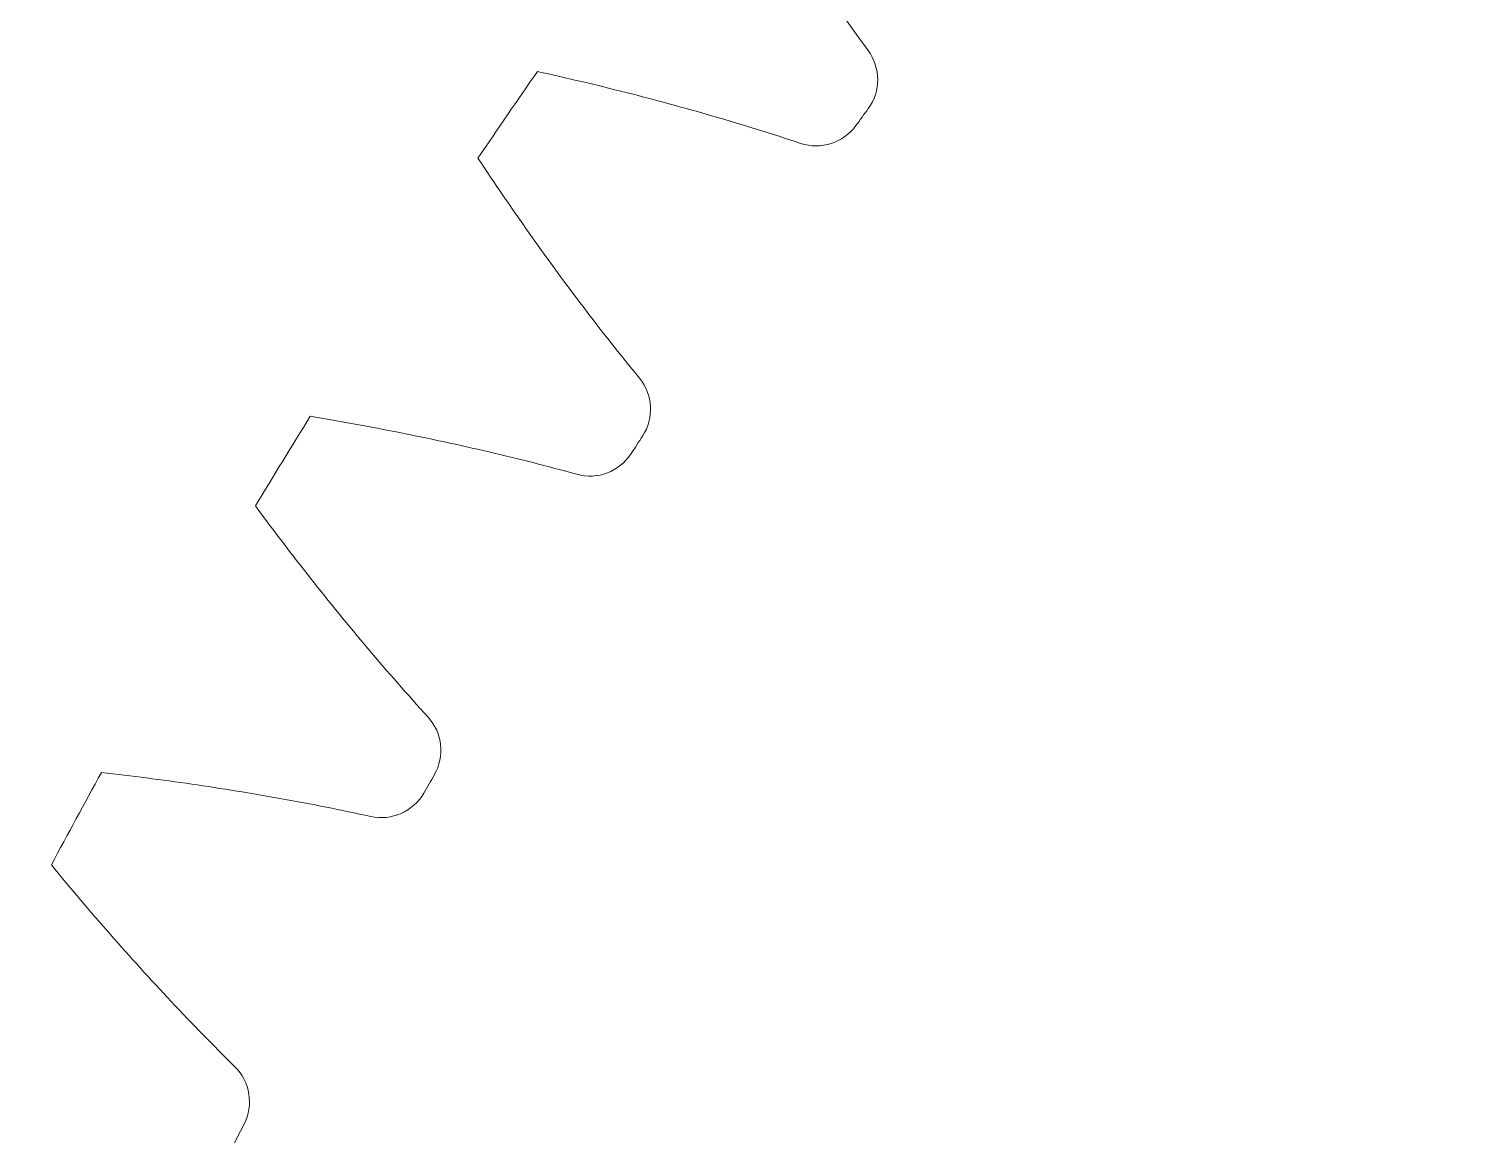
# Model space of a CAD drawing. Header units: millimetres. Extents: x -337 to 409, y -412 to 336.
# Drawn here: x -296.29 to -276.88, y 247.45 to 262.44 of the extents above; entities that cross this region are included whole.
import ezdxf

# ---------------------------------------------------------------- set-up
doc = ezdxf.new("R2010")
doc.units = ezdxf.units.MM
doc.header["$MEASUREMENT"] = 0
doc.layers.add('layer 1', color=7, linetype='Continuous')

msp = doc.modelspace()

# ---------------------------------------------------------------- linework, layer by layer
at = {"layer": 'layer 1', "color": 250, "lineweight": 20}
msp.add_ellipse((-201.8372, 200.81), major_axis=(0, 135.5), ratio=1, dxfattribs=at)
at = {"layer": 'layer 1', "lineweight": 9}
for points in [[(-284.9329, 262.1425), (-284.9329, 262.1425), (-284.9785, 262.2045), (-284.9785, 262.2045), (-284.9785, 262.2045), (-284.9785, 262.2045), (-285.024, 262.2666), (-285.024, 262.2666), (-285.024, 262.2666), (-285.024, 262.2666), (-285.0693, 262.3288), (-285.0693, 262.3288), (-285.0693, 262.3288), (-285.0693, 262.3288), (-285.1144, 262.3912), (-285.1144, 262.3912), (-285.1144, 262.3912), (-285.1144, 262.3912), (-285.1594, 262.4536), (-285.1594, 262.4536), (-285.1594, 262.4536), (-285.1594, 262.4536), (-285.2042, 262.5162), (-285.2042, 262.5162), (-285.2042, 262.5162), (-285.2042, 262.5162), (-285.2489, 262.5788), (-285.2489, 262.5788), (-285.2489, 262.5788), (-285.2489, 262.5788), (-285.2934, 262.6416), (-285.2934, 262.6416), (-285.2934, 262.6416), (-285.2934, 262.6416), (-285.3378, 262.7045), (-285.3378, 262.7045), (-285.3378, 262.7045), (-285.3378, 262.7045), (-285.382, 262.7675), (-285.382, 262.7675), (-285.382, 262.7675), (-285.382, 262.7675), (-285.4261, 262.8305), (-285.4261, 262.8305), (-285.4261, 262.8305), (-285.4261, 262.8305), (-285.47, 262.8937), (-285.47, 262.8937), (-285.47, 262.8937), (-285.47, 262.8937), (-285.5137, 262.957), (-285.5137, 262.957), (-285.5137, 262.957), (-285.5137, 262.957), (-285.5574, 263.0205), (-285.5574, 263.0205), (-285.5574, 263.0205), (-285.5574, 263.0205), (-285.6008, 263.084), (-285.6008, 263.084), (-285.6008, 263.084), (-285.6008, 263.084), (-285.6442, 263.1476), (-285.6442, 263.1476), (-285.6442, 263.1476), (-285.6442, 263.1476), (-285.6873, 263.2113), (-285.6873, 263.2113), (-285.6873, 263.2113), (-285.6873, 263.2113), (-285.7304, 263.2751), (-285.7304, 263.2751), (-285.7304, 263.2751), (-285.7304, 263.2751), (-285.7733, 263.339), (-285.7733, 263.339), (-285.7733, 263.339), (-285.7733, 263.339), (-285.816, 263.4029), (-285.816, 263.4029), (-285.816, 263.4029), (-285.816, 263.4029), (-285.8587, 263.467), (-285.8587, 263.467), (-285.8587, 263.467), (-285.8587, 263.467), (-285.9011, 263.5312), (-285.9011, 263.5312), (-285.9011, 263.5312), (-285.9011, 263.5312), (-285.9435, 263.5955), (-285.9435, 263.5955), (-285.9435, 263.5955), (-285.9435, 263.5955), (-285.9857, 263.6598), (-285.9857, 263.6598), (-285.9857, 263.6598), (-285.9857, 263.6598), (-286.0278, 263.7243), (-286.0278, 263.7243), (-286.0278, 263.7243), (-286.0278, 263.7243), (-286.0697, 263.7888), (-286.0697, 263.7888), (-286.0697, 263.7888), (-286.0697, 263.7888), (-286.1115, 263.8534), (-286.1115, 263.8534), (-286.1115, 263.8534), (-286.1115, 263.8534), (-286.1532, 263.9181), (-286.1532, 263.9181), (-286.1532, 263.9181), (-286.1532, 263.9181), (-286.1947, 263.9829), (-286.1947, 263.9829), (-286.1947, 263.9829), (-286.1947, 263.9829), (-286.2361, 264.0478), (-286.2361, 264.0478), (-286.2361, 264.0478), (-286.2361, 264.0478), (-286.2773, 264.1128), (-286.2773, 264.1128), (-286.2773, 264.1128), (-286.2773, 264.1128), (-286.3185, 264.1778), (-286.3185, 264.1778), (-286.3185, 264.1778), (-286.3185, 264.1778), (-286.3595, 264.2429), (-286.3595, 264.2429), (-286.3595, 264.2429), (-286.3595, 264.2429), (-286.4003, 264.3081), (-286.4003, 264.3081), (-286.4003, 264.3081), (-286.4003, 264.3081), (-286.4411, 264.3734), (-286.4411, 264.3734), (-286.4411, 264.3734), (-286.4411, 264.3734), (-286.4817, 264.4388), (-286.4817, 264.4388), (-286.4817, 264.4388), (-286.4817, 264.4388), (-286.5222, 264.5043), (-286.5222, 264.5043), (-286.5222, 264.5043), (-286.5222, 264.5043), (-286.5625, 264.5698), (-286.5625, 264.5698), (-286.5625, 264.5698), (-286.5625, 264.5698), (-286.6027, 264.6354), (-286.6027, 264.6354), (-286.6027, 264.6354), (-286.6027, 264.6354), (-286.6428, 264.7011), (-286.6428, 264.7011), (-286.6428, 264.7011), (-286.6428, 264.7011), (-286.6828, 264.7669), (-286.6828, 264.7669), (-286.6828, 264.7669), (-286.6828, 264.7669), (-286.7226, 264.8327), (-286.7226, 264.8327), (-286.7226, 264.8327), (-286.7226, 264.8327), (-286.7623, 264.8987), (-286.7623, 264.8987), (-286.7623, 264.8987), (-286.7623, 264.8987), (-286.8019, 264.9647), (-286.8019, 264.9647), (-286.8019, 264.9647), (-286.8019, 264.9647), (-286.8413, 265.0308), (-286.8413, 265.0308), (-286.8413, 265.0308), (-286.8413, 265.0308), (-286.8806, 265.097), (-286.8806, 265.097), (-286.8806, 265.097), (-286.8806, 265.097), (-286.9197, 265.1632), (-286.9197, 265.1632), (-286.9197, 265.1632), (-286.9197, 265.1632), (-286.9587, 265.2295), (-286.9587, 265.2295)], [(-285.8459, 260.8859), (-285.8459, 260.8859), (-285.9189, 260.9101), (-285.9189, 260.9101), (-285.9189, 260.9101), (-285.9189, 260.9101), (-285.9921, 260.9341), (-285.9921, 260.9341), (-285.9921, 260.9341), (-285.9921, 260.9341), (-286.0652, 260.958), (-286.0652, 260.958), (-286.0652, 260.958), (-286.0652, 260.958), (-286.1385, 260.9816), (-286.1385, 260.9816), (-286.1385, 260.9816), (-286.1385, 260.9816), (-286.2117, 261.0051), (-286.2117, 261.0051), (-286.2117, 261.0051), (-286.2117, 261.0051), (-286.2851, 261.0284), (-286.2851, 261.0284), (-286.2851, 261.0284), (-286.2851, 261.0284), (-286.3585, 261.0516), (-286.3585, 261.0516), (-286.3585, 261.0516), (-286.3585, 261.0516), (-286.432, 261.0745), (-286.432, 261.0745), (-286.432, 261.0745), (-286.432, 261.0745), (-286.5055, 261.0973), (-286.5055, 261.0973), (-286.5055, 261.0973), (-286.5055, 261.0973), (-286.579, 261.1199), (-286.579, 261.1199), (-286.579, 261.1199), (-286.579, 261.1199), (-286.6527, 261.1423), (-286.6527, 261.1423), (-286.6527, 261.1423), (-286.6527, 261.1423), (-286.7263, 261.1645), (-286.7263, 261.1645), (-286.7263, 261.1645), (-286.7263, 261.1645), (-286.8001, 261.1866), (-286.8001, 261.1866), (-286.8001, 261.1866), (-286.8001, 261.1866), (-286.8738, 261.2085), (-286.8738, 261.2085), (-286.8738, 261.2085), (-286.8738, 261.2085), (-286.9477, 261.2302), (-286.9477, 261.2302), (-286.9477, 261.2302), (-286.9477, 261.2302), (-287.0216, 261.2517), (-287.0216, 261.2517), (-287.0216, 261.2517), (-287.0216, 261.2517), (-287.0955, 261.2731), (-287.0955, 261.2731), (-287.0955, 261.2731), (-287.0955, 261.2731), (-287.1695, 261.2943), (-287.1695, 261.2943), (-287.1695, 261.2943), (-287.1695, 261.2943), (-287.2435, 261.3154), (-287.2435, 261.3154), (-287.2435, 261.3154), (-287.2435, 261.3154), (-287.3176, 261.3363), (-287.3176, 261.3363), (-287.3176, 261.3363), (-287.3176, 261.3363), (-287.3917, 261.357), (-287.3917, 261.357), (-287.3917, 261.357), (-287.3917, 261.357), (-287.4658, 261.3776), (-287.4658, 261.3776), (-287.4658, 261.3776), (-287.4658, 261.3776), (-287.54, 261.398), (-287.54, 261.398), (-287.54, 261.398), (-287.54, 261.398), (-287.6143, 261.4183), (-287.6143, 261.4183), (-287.6143, 261.4183), (-287.6143, 261.4183), (-287.6886, 261.4384), (-287.6886, 261.4384), (-287.6886, 261.4384), (-287.6886, 261.4384), (-287.7629, 261.4583), (-287.7629, 261.4583), (-287.7629, 261.4583), (-287.7629, 261.4583), (-287.8373, 261.4781), (-287.8373, 261.4781), (-287.8373, 261.4781), (-287.8373, 261.4781), (-287.9117, 261.4977), (-287.9117, 261.4977), (-287.9117, 261.4977), (-287.9117, 261.4977), (-287.9861, 261.5172), (-287.9861, 261.5172), (-287.9861, 261.5172), (-287.9861, 261.5172), (-288.0606, 261.5365), (-288.0606, 261.5365), (-288.0606, 261.5365), (-288.0606, 261.5365), (-288.1352, 261.5557), (-288.1352, 261.5557), (-288.1352, 261.5557), (-288.1352, 261.5557), (-288.2097, 261.5747), (-288.2097, 261.5747), (-288.2097, 261.5747), (-288.2097, 261.5747), (-288.2844, 261.5936), (-288.2844, 261.5936), (-288.2844, 261.5936), (-288.2844, 261.5936), (-288.359, 261.6123), (-288.359, 261.6123), (-288.359, 261.6123), (-288.359, 261.6123), (-288.4337, 261.6308), (-288.4337, 261.6308), (-288.4337, 261.6308), (-288.4337, 261.6308), (-288.5084, 261.6493), (-288.5084, 261.6493), (-288.5084, 261.6493), (-288.5084, 261.6493), (-288.5832, 261.6675), (-288.5832, 261.6675), (-288.5832, 261.6675), (-288.5832, 261.6675), (-288.658, 261.6857), (-288.658, 261.6857), (-288.658, 261.6857), (-288.658, 261.6857), (-288.7328, 261.7036), (-288.7328, 261.7036), (-288.7328, 261.7036), (-288.7328, 261.7036), (-288.8077, 261.7215), (-288.8077, 261.7215), (-288.8077, 261.7215), (-288.8077, 261.7215), (-288.8826, 261.7391), (-288.8826, 261.7391), (-288.8826, 261.7391), (-288.8826, 261.7391), (-288.9575, 261.7567), (-288.9575, 261.7567), (-288.9575, 261.7567), (-288.9575, 261.7567), (-289.0325, 261.774), (-289.0325, 261.774), (-289.0325, 261.774), (-289.0325, 261.774), (-289.1075, 261.7913), (-289.1075, 261.7913), (-289.1075, 261.7913), (-289.1075, 261.7913), (-289.1825, 261.8083), (-289.1825, 261.8083), (-289.1825, 261.8083), (-289.1825, 261.8083), (-289.2576, 261.8252), (-289.2576, 261.8252), (-289.2576, 261.8252), (-289.2576, 261.8252), (-289.3327, 261.842), (-289.3327, 261.842), (-289.3327, 261.842), (-289.3327, 261.842), (-289.4079, 261.8586), (-289.4079, 261.8586)], [(-288.029, 257.7095), (-288.029, 257.7095), (-288.0777, 257.7691), (-288.0777, 257.7691), (-288.0777, 257.7691), (-288.0777, 257.7691), (-288.1264, 257.8287), (-288.1264, 257.8287), (-288.1264, 257.8287), (-288.1264, 257.8287), (-288.1748, 257.8885), (-288.1748, 257.8885), (-288.1748, 257.8885), (-288.1748, 257.8885), (-288.2232, 257.9484), (-288.2232, 257.9484), (-288.2232, 257.9484), (-288.2232, 257.9484), (-288.2714, 258.0084), (-288.2714, 258.0084), (-288.2714, 258.0084), (-288.2714, 258.0084), (-288.3194, 258.0685), (-288.3194, 258.0685), (-288.3194, 258.0685), (-288.3194, 258.0685), (-288.3673, 258.1287), (-288.3673, 258.1287), (-288.3673, 258.1287), (-288.3673, 258.1287), (-288.415, 258.1891), (-288.415, 258.1891), (-288.415, 258.1891), (-288.415, 258.1891), (-288.4626, 258.2496), (-288.4626, 258.2496), (-288.4626, 258.2496), (-288.4626, 258.2496), (-288.5101, 258.3101), (-288.5101, 258.3101), (-288.5101, 258.3101), (-288.5101, 258.3101), (-288.5574, 258.3708), (-288.5574, 258.3708), (-288.5574, 258.3708), (-288.5574, 258.3708), (-288.6046, 258.4317), (-288.6046, 258.4317), (-288.6046, 258.4317), (-288.6046, 258.4317), (-288.6516, 258.4926), (-288.6516, 258.4926), (-288.6516, 258.4926), (-288.6516, 258.4926), (-288.6985, 258.5536), (-288.6985, 258.5536), (-288.6985, 258.5536), (-288.6985, 258.5536), (-288.7452, 258.6148), (-288.7452, 258.6148), (-288.7452, 258.6148), (-288.7452, 258.6148), (-288.7918, 258.676), (-288.7918, 258.676), (-288.7918, 258.676), (-288.7918, 258.676), (-288.8383, 258.7374), (-288.8383, 258.7374), (-288.8383, 258.7374), (-288.8383, 258.7374), (-288.8846, 258.7988), (-288.8846, 258.7988), (-288.8846, 258.7988), (-288.8846, 258.7988), (-288.9308, 258.8604), (-288.9308, 258.8604), (-288.9308, 258.8604), (-288.9308, 258.8604), (-288.9768, 258.9221), (-288.9768, 258.9221), (-288.9768, 258.9221), (-288.9768, 258.9221), (-289.0227, 258.9838), (-289.0227, 258.9838), (-289.0227, 258.9838), (-289.0227, 258.9838), (-289.0685, 259.0457), (-289.0685, 259.0457), (-289.0685, 259.0457), (-289.0685, 259.0457), (-289.1142, 259.1076), (-289.1142, 259.1076), (-289.1142, 259.1076), (-289.1142, 259.1076), (-289.1597, 259.1697), (-289.1597, 259.1697), (-289.1597, 259.1697), (-289.1597, 259.1697), (-289.2051, 259.2318), (-289.2051, 259.2318), (-289.2051, 259.2318), (-289.2051, 259.2318), (-289.2503, 259.2941), (-289.2503, 259.2941), (-289.2503, 259.2941), (-289.2503, 259.2941), (-289.2954, 259.3564), (-289.2954, 259.3564), (-289.2954, 259.3564), (-289.2954, 259.3564), (-289.3404, 259.4189), (-289.3404, 259.4189), (-289.3404, 259.4189), (-289.3404, 259.4189), (-289.3853, 259.4814), (-289.3853, 259.4814), (-289.3853, 259.4814), (-289.3853, 259.4814), (-289.43, 259.544), (-289.43, 259.544), (-289.43, 259.544), (-289.43, 259.544), (-289.4746, 259.6067), (-289.4746, 259.6067), (-289.4746, 259.6067), (-289.4746, 259.6067), (-289.5191, 259.6696), (-289.5191, 259.6696), (-289.5191, 259.6696), (-289.5191, 259.6696), (-289.5635, 259.7324), (-289.5635, 259.7324), (-289.5635, 259.7324), (-289.5635, 259.7324), (-289.6077, 259.7954), (-289.6077, 259.7954), (-289.6077, 259.7954), (-289.6077, 259.7954), (-289.6518, 259.8585), (-289.6518, 259.8585), (-289.6518, 259.8585), (-289.6518, 259.8585), (-289.6958, 259.9217), (-289.6958, 259.9217), (-289.6958, 259.9217), (-289.6958, 259.9217), (-289.7396, 259.9849), (-289.7396, 259.9849), (-289.7396, 259.9849), (-289.7396, 259.9849), (-289.7833, 260.0482), (-289.7833, 260.0482), (-289.7833, 260.0482), (-289.7833, 260.0482), (-289.8269, 260.1117), (-289.8269, 260.1117), (-289.8269, 260.1117), (-289.8269, 260.1117), (-289.8704, 260.1752), (-289.8704, 260.1752), (-289.8704, 260.1752), (-289.8704, 260.1752), (-289.9138, 260.2388), (-289.9138, 260.2388), (-289.9138, 260.2388), (-289.9138, 260.2388), (-289.957, 260.3024), (-289.957, 260.3024), (-289.957, 260.3024), (-289.957, 260.3024), (-290.0001, 260.3662), (-290.0001, 260.3662), (-290.0001, 260.3662), (-290.0001, 260.3662), (-290.043, 260.4301), (-290.043, 260.4301), (-290.043, 260.4301), (-290.043, 260.4301), (-290.0858, 260.494), (-290.0858, 260.494), (-290.0858, 260.494), (-290.0858, 260.494), (-290.1285, 260.558), (-290.1285, 260.558), (-290.1285, 260.558), (-290.1285, 260.558), (-290.1711, 260.6221), (-290.1711, 260.6221), (-290.1711, 260.6221), (-290.1711, 260.6221), (-290.2135, 260.6863), (-290.2135, 260.6863)], [(-288.8749, 256.4069), (-288.8749, 256.4069), (-288.9491, 256.4273), (-288.9491, 256.4273), (-288.9491, 256.4273), (-288.9491, 256.4273), (-289.0234, 256.4474), (-289.0234, 256.4474), (-289.0234, 256.4474), (-289.0234, 256.4474), (-289.0977, 256.4674), (-289.0977, 256.4674), (-289.0977, 256.4674), (-289.0977, 256.4674), (-289.1721, 256.4872), (-289.1721, 256.4872), (-289.1721, 256.4872), (-289.1721, 256.4872), (-289.2465, 256.5068), (-289.2465, 256.5068), (-289.2465, 256.5068), (-289.2465, 256.5068), (-289.321, 256.5262), (-289.321, 256.5262), (-289.321, 256.5262), (-289.321, 256.5262), (-289.3955, 256.5455), (-289.3955, 256.5455), (-289.3955, 256.5455), (-289.3955, 256.5455), (-289.47, 256.5646), (-289.47, 256.5646), (-289.47, 256.5646), (-289.47, 256.5646), (-289.5446, 256.5835), (-289.5446, 256.5835), (-289.5446, 256.5835), (-289.5446, 256.5835), (-289.6193, 256.6022), (-289.6193, 256.6022), (-289.6193, 256.6022), (-289.6193, 256.6022), (-289.694, 256.6207), (-289.694, 256.6207), (-289.694, 256.6207), (-289.694, 256.6207), (-289.7687, 256.639), (-289.7687, 256.639), (-289.7687, 256.639), (-289.7687, 256.639), (-289.8435, 256.6572), (-289.8435, 256.6572), (-289.8435, 256.6572), (-289.8435, 256.6572), (-289.9183, 256.6752), (-289.9183, 256.6752), (-289.9183, 256.6752), (-289.9183, 256.6752), (-289.9932, 256.693), (-289.9932, 256.693), (-289.9932, 256.693), (-289.9932, 256.693), (-290.0681, 256.7107), (-290.0681, 256.7107), (-290.0681, 256.7107), (-290.0681, 256.7107), (-290.143, 256.7282), (-290.143, 256.7282), (-290.143, 256.7282), (-290.143, 256.7282), (-290.218, 256.7455), (-290.218, 256.7455), (-290.218, 256.7455), (-290.218, 256.7455), (-290.2931, 256.7627), (-290.2931, 256.7627), (-290.2931, 256.7627), (-290.2931, 256.7627), (-290.3681, 256.7796), (-290.3681, 256.7796), (-290.3681, 256.7796), (-290.3681, 256.7796), (-290.4432, 256.7965), (-290.4432, 256.7965), (-290.4432, 256.7965), (-290.4432, 256.7965), (-290.5183, 256.8131), (-290.5183, 256.8131), (-290.5183, 256.8131), (-290.5183, 256.8131), (-290.5935, 256.8296), (-290.5935, 256.8296), (-290.5935, 256.8296), (-290.5935, 256.8296), (-290.6687, 256.846), (-290.6687, 256.846), (-290.6687, 256.846), (-290.6687, 256.846), (-290.744, 256.8622), (-290.744, 256.8622), (-290.744, 256.8622), (-290.744, 256.8622), (-290.8192, 256.8782), (-290.8192, 256.8782), (-290.8192, 256.8782), (-290.8192, 256.8782), (-290.8945, 256.894), (-290.8945, 256.894), (-290.8945, 256.894), (-290.8945, 256.894), (-290.9699, 256.9097), (-290.9699, 256.9097), (-290.9699, 256.9097), (-290.9699, 256.9097), (-291.0453, 256.9253), (-291.0453, 256.9253), (-291.0453, 256.9253), (-291.0453, 256.9253), (-291.1207, 256.9407), (-291.1207, 256.9407), (-291.1207, 256.9407), (-291.1207, 256.9407), (-291.1961, 256.9559), (-291.1961, 256.9559), (-291.1961, 256.9559), (-291.1961, 256.9559), (-291.2716, 256.971), (-291.2716, 256.971), (-291.2716, 256.971), (-291.2716, 256.971), (-291.3471, 256.986), (-291.3471, 256.986), (-291.3471, 256.986), (-291.3471, 256.986), (-291.4226, 257.0007), (-291.4226, 257.0007), (-291.4226, 257.0007), (-291.4226, 257.0007), (-291.4981, 257.0154), (-291.4981, 257.0154), (-291.4981, 257.0154), (-291.4981, 257.0154), (-291.5737, 257.0299), (-291.5737, 257.0299), (-291.5737, 257.0299), (-291.5737, 257.0299), (-291.6493, 257.0442), (-291.6493, 257.0442), (-291.6493, 257.0442), (-291.6493, 257.0442), (-291.725, 257.0584), (-291.725, 257.0584), (-291.725, 257.0584), (-291.725, 257.0584), (-291.8006, 257.0724), (-291.8006, 257.0724), (-291.8006, 257.0724), (-291.8006, 257.0724), (-291.8763, 257.0863), (-291.8763, 257.0863), (-291.8763, 257.0863), (-291.8763, 257.0863), (-291.9521, 257.1), (-291.9521, 257.1), (-291.9521, 257.1), (-291.9521, 257.1), (-292.0278, 257.1136), (-292.0278, 257.1136), (-292.0278, 257.1136), (-292.0278, 257.1136), (-292.1036, 257.127), (-292.1036, 257.127), (-292.1036, 257.127), (-292.1036, 257.127), (-292.1794, 257.1403), (-292.1794, 257.1403), (-292.1794, 257.1403), (-292.1794, 257.1403), (-292.2552, 257.1534), (-292.2552, 257.1534), (-292.2552, 257.1534), (-292.2552, 257.1534), (-292.3311, 257.1664), (-292.3311, 257.1664), (-292.3311, 257.1664), (-292.3311, 257.1664), (-292.407, 257.1792), (-292.407, 257.1792), (-292.407, 257.1792), (-292.407, 257.1792), (-292.4829, 257.1919), (-292.4829, 257.1919)], [(-290.8887, 253.1206), (-290.8887, 253.1206), (-290.9406, 253.1775), (-290.9406, 253.1775), (-290.9406, 253.1775), (-290.9406, 253.1775), (-290.9922, 253.2345), (-290.9922, 253.2345), (-290.9922, 253.2345), (-290.9922, 253.2345), (-291.0438, 253.2917), (-291.0438, 253.2917), (-291.0438, 253.2917), (-291.0438, 253.2917), (-291.0952, 253.349), (-291.0952, 253.349), (-291.0952, 253.349), (-291.0952, 253.349), (-291.1464, 253.4064), (-291.1464, 253.4064), (-291.1464, 253.4064), (-291.1464, 253.4064), (-291.1976, 253.4639), (-291.1976, 253.4639), (-291.1976, 253.4639), (-291.1976, 253.4639), (-291.2485, 253.5215), (-291.2485, 253.5215), (-291.2485, 253.5215), (-291.2485, 253.5215), (-291.2994, 253.5793), (-291.2994, 253.5793), (-291.2994, 253.5793), (-291.2994, 253.5793), (-291.3501, 253.6372), (-291.3501, 253.6372), (-291.3501, 253.6372), (-291.3501, 253.6372), (-291.4006, 253.6952), (-291.4006, 253.6952), (-291.4006, 253.6952), (-291.4006, 253.6952), (-291.4511, 253.7534), (-291.4511, 253.7534), (-291.4511, 253.7534), (-291.4511, 253.7534), (-291.5013, 253.8116), (-291.5013, 253.8116), (-291.5013, 253.8116), (-291.5013, 253.8116), (-291.5515, 253.87), (-291.5515, 253.87), (-291.5515, 253.87), (-291.5515, 253.87), (-291.6015, 253.9285), (-291.6015, 253.9285), (-291.6015, 253.9285), (-291.6015, 253.9285), (-291.6514, 253.9871), (-291.6514, 253.9871), (-291.6514, 253.9871), (-291.6514, 253.9871), (-291.7011, 254.0459), (-291.7011, 254.0459), (-291.7011, 254.0459), (-291.7011, 254.0459), (-291.7507, 254.1047), (-291.7507, 254.1047), (-291.7507, 254.1047), (-291.7507, 254.1047), (-291.8002, 254.1636), (-291.8002, 254.1636), (-291.8002, 254.1636), (-291.8002, 254.1636), (-291.8495, 254.2227), (-291.8495, 254.2227), (-291.8495, 254.2227), (-291.8495, 254.2227), (-291.8988, 254.2819), (-291.8988, 254.2819), (-291.8988, 254.2819), (-291.8988, 254.2819), (-291.9478, 254.3412), (-291.9478, 254.3412), (-291.9478, 254.3412), (-291.9478, 254.3412), (-291.9968, 254.4005), (-291.9968, 254.4005), (-291.9968, 254.4005), (-291.9968, 254.4005), (-292.0456, 254.46), (-292.0456, 254.46), (-292.0456, 254.46), (-292.0456, 254.46), (-292.0943, 254.5196), (-292.0943, 254.5196), (-292.0943, 254.5196), (-292.0943, 254.5196), (-292.1429, 254.5793), (-292.1429, 254.5793), (-292.1429, 254.5793), (-292.1429, 254.5793), (-292.1913, 254.6391), (-292.1913, 254.6391), (-292.1913, 254.6391), (-292.1913, 254.6391), (-292.2397, 254.699), (-292.2397, 254.699), (-292.2397, 254.699), (-292.2397, 254.699), (-292.2879, 254.759), (-292.2879, 254.759), (-292.2879, 254.759), (-292.2879, 254.759), (-292.3359, 254.8191), (-292.3359, 254.8191), (-292.3359, 254.8191), (-292.3359, 254.8191), (-292.3839, 254.8793), (-292.3839, 254.8793), (-292.3839, 254.8793), (-292.3839, 254.8793), (-292.4317, 254.9396), (-292.4317, 254.9396), (-292.4317, 254.9396), (-292.4317, 254.9396), (-292.4794, 255), (-292.4794, 255), (-292.4794, 255), (-292.4794, 255), (-292.527, 255.0605), (-292.527, 255.0605), (-292.527, 255.0605), (-292.527, 255.0605), (-292.5745, 255.121), (-292.5745, 255.121), (-292.5745, 255.121), (-292.5745, 255.121), (-292.6218, 255.1817), (-292.6218, 255.1817), (-292.6218, 255.1817), (-292.6218, 255.1817), (-292.669, 255.2425), (-292.669, 255.2425), (-292.669, 255.2425), (-292.669, 255.2425), (-292.7161, 255.3033), (-292.7161, 255.3033), (-292.7161, 255.3033), (-292.7161, 255.3033), (-292.7631, 255.3643), (-292.7631, 255.3643), (-292.7631, 255.3643), (-292.7631, 255.3643), (-292.81, 255.4254), (-292.81, 255.4254), (-292.81, 255.4254), (-292.81, 255.4254), (-292.8567, 255.4865), (-292.8567, 255.4865), (-292.8567, 255.4865), (-292.8567, 255.4865), (-292.9033, 255.5477), (-292.9033, 255.5477), (-292.9033, 255.5477), (-292.9033, 255.5477), (-292.9498, 255.6091), (-292.9498, 255.6091), (-292.9498, 255.6091), (-292.9498, 255.6091), (-292.9962, 255.6705), (-292.9962, 255.6705), (-292.9962, 255.6705), (-292.9962, 255.6705), (-293.0424, 255.732), (-293.0424, 255.732), (-293.0424, 255.732), (-293.0424, 255.732), (-293.0885, 255.7936), (-293.0885, 255.7936), (-293.0885, 255.7936), (-293.0885, 255.7936), (-293.1345, 255.8553), (-293.1345, 255.8553), (-293.1345, 255.8553), (-293.1345, 255.8553), (-293.1804, 255.9171), (-293.1804, 255.9171), (-293.1804, 255.9171), (-293.1804, 255.9171), (-293.2261, 255.979), (-293.2261, 255.979)], [(-291.6653, 251.7755), (-291.6653, 251.7755), (-291.7405, 251.7919), (-291.7405, 251.7919), (-291.7405, 251.7919), (-291.7405, 251.7919), (-291.8157, 251.8082), (-291.8157, 251.8082), (-291.8157, 251.8082), (-291.8157, 251.8082), (-291.891, 251.8242), (-291.891, 251.8242), (-291.891, 251.8242), (-291.891, 251.8242), (-291.9663, 251.8401), (-291.9663, 251.8401), (-291.9663, 251.8401), (-291.9663, 251.8401), (-292.0416, 251.8558), (-292.0416, 251.8558), (-292.0416, 251.8558), (-292.0416, 251.8558), (-292.117, 251.8713), (-292.117, 251.8713), (-292.117, 251.8713), (-292.117, 251.8713), (-292.1924, 251.8867), (-292.1924, 251.8867), (-292.1924, 251.8867), (-292.1924, 251.8867), (-292.2679, 251.9018), (-292.2679, 251.9018), (-292.2679, 251.9018), (-292.2679, 251.9018), (-292.3434, 251.9168), (-292.3434, 251.9168), (-292.3434, 251.9168), (-292.3434, 251.9168), (-292.4189, 251.9315), (-292.4189, 251.9315), (-292.4189, 251.9315), (-292.4189, 251.9315), (-292.4945, 251.9461), (-292.4945, 251.9461), (-292.4945, 251.9461), (-292.4945, 251.9461), (-292.5701, 251.9605), (-292.5701, 251.9605), (-292.5701, 251.9605), (-292.5701, 251.9605), (-292.6457, 251.9748), (-292.6457, 251.9748), (-292.6457, 251.9748), (-292.6457, 251.9748), (-292.7214, 251.9888), (-292.7214, 251.9888), (-292.7214, 251.9888), (-292.7214, 251.9888), (-292.7971, 252.0027), (-292.7971, 252.0027), (-292.7971, 252.0027), (-292.7971, 252.0027), (-292.8728, 252.0164), (-292.8728, 252.0164), (-292.8728, 252.0164), (-292.8728, 252.0164), (-292.9486, 252.03), (-292.9486, 252.03), (-292.9486, 252.03), (-292.9486, 252.03), (-293.0243, 252.0434), (-293.0243, 252.0434), (-293.0243, 252.0434), (-293.0243, 252.0434), (-293.1002, 252.0566), (-293.1002, 252.0566), (-293.1002, 252.0566), (-293.1002, 252.0566), (-293.176, 252.0696), (-293.176, 252.0696), (-293.176, 252.0696), (-293.176, 252.0696), (-293.2519, 252.0825), (-293.2519, 252.0825), (-293.2519, 252.0825), (-293.2519, 252.0825), (-293.3278, 252.0952), (-293.3278, 252.0952), (-293.3278, 252.0952), (-293.3278, 252.0952), (-293.4037, 252.1077), (-293.4037, 252.1077), (-293.4037, 252.1077), (-293.4037, 252.1077), (-293.4797, 252.1201), (-293.4797, 252.1201), (-293.4797, 252.1201), (-293.4797, 252.1201), (-293.5557, 252.1323), (-293.5557, 252.1323), (-293.5557, 252.1323), (-293.5557, 252.1323), (-293.6317, 252.1444), (-293.6317, 252.1444), (-293.6317, 252.1444), (-293.6317, 252.1444), (-293.7077, 252.1563), (-293.7077, 252.1563), (-293.7077, 252.1563), (-293.7077, 252.1563), (-293.7838, 252.168), (-293.7838, 252.168), (-293.7838, 252.168), (-293.7838, 252.168), (-293.8598, 252.1796), (-293.8598, 252.1796), (-293.8598, 252.1796), (-293.8598, 252.1796), (-293.936, 252.191), (-293.936, 252.191), (-293.936, 252.191), (-293.936, 252.191), (-294.0121, 252.2023), (-294.0121, 252.2023), (-294.0121, 252.2023), (-294.0121, 252.2023), (-294.0882, 252.2134), (-294.0882, 252.2134), (-294.0882, 252.2134), (-294.0882, 252.2134), (-294.1644, 252.2244), (-294.1644, 252.2244), (-294.1644, 252.2244), (-294.1644, 252.2244), (-294.2406, 252.2352), (-294.2406, 252.2352), (-294.2406, 252.2352), (-294.2406, 252.2352), (-294.3168, 252.2459), (-294.3168, 252.2459), (-294.3168, 252.2459), (-294.3168, 252.2459), (-294.3931, 252.2564), (-294.3931, 252.2564), (-294.3931, 252.2564), (-294.3931, 252.2564), (-294.4693, 252.2667), (-294.4693, 252.2667), (-294.4693, 252.2667), (-294.4693, 252.2667), (-294.5456, 252.2769), (-294.5456, 252.2769), (-294.5456, 252.2769), (-294.5456, 252.2769), (-294.6219, 252.287), (-294.6219, 252.287), (-294.6219, 252.287), (-294.6219, 252.287), (-294.6982, 252.2969), (-294.6982, 252.2969), (-294.6982, 252.2969), (-294.6982, 252.2969), (-294.7746, 252.3066), (-294.7746, 252.3066), (-294.7746, 252.3066), (-294.7746, 252.3066), (-294.8509, 252.3162), (-294.8509, 252.3162), (-294.8509, 252.3162), (-294.8509, 252.3162), (-294.9273, 252.3257), (-294.9273, 252.3257), (-294.9273, 252.3257), (-294.9273, 252.3257), (-295.0037, 252.335), (-295.0037, 252.335), (-295.0037, 252.335), (-295.0037, 252.335), (-295.0801, 252.3441), (-295.0801, 252.3441), (-295.0801, 252.3441), (-295.0801, 252.3441), (-295.1565, 252.3531), (-295.1565, 252.3531), (-295.1565, 252.3531), (-295.1565, 252.3531), (-295.233, 252.3619), (-295.233, 252.3619), (-295.233, 252.3619), (-295.233, 252.3619), (-295.3095, 252.3706), (-295.3095, 252.3706)], [(-293.5044, 248.3883), (-293.5044, 248.3883), (-293.5591, 248.4424), (-293.5591, 248.4424), (-293.5591, 248.4424), (-293.5591, 248.4424), (-293.6137, 248.4967), (-293.6137, 248.4967), (-293.6137, 248.4967), (-293.6137, 248.4967), (-293.6682, 248.5511), (-293.6682, 248.5511), (-293.6682, 248.5511), (-293.6682, 248.5511), (-293.7225, 248.6056), (-293.7225, 248.6056), (-293.7225, 248.6056), (-293.7225, 248.6056), (-293.7767, 248.6602), (-293.7767, 248.6602), (-293.7767, 248.6602), (-293.7767, 248.6602), (-293.8308, 248.715), (-293.8308, 248.715), (-293.8308, 248.715), (-293.8308, 248.715), (-293.8847, 248.7699), (-293.8847, 248.7699), (-293.8847, 248.7699), (-293.8847, 248.7699), (-293.9385, 248.8249), (-293.9385, 248.8249), (-293.9385, 248.8249), (-293.9385, 248.8249), (-293.9922, 248.8801), (-293.9922, 248.8801), (-293.9922, 248.8801), (-293.9922, 248.8801), (-294.0457, 248.9354), (-294.0457, 248.9354), (-294.0457, 248.9354), (-294.0457, 248.9354), (-294.0991, 248.9908), (-294.0991, 248.9908), (-294.0991, 248.9908), (-294.0991, 248.9908), (-294.1524, 249.0463), (-294.1524, 249.0463), (-294.1524, 249.0463), (-294.1524, 249.0463), (-294.2055, 249.102), (-294.2055, 249.102), (-294.2055, 249.102), (-294.2055, 249.102), (-294.2585, 249.1578), (-294.2585, 249.1578), (-294.2585, 249.1578), (-294.2585, 249.1578), (-294.3114, 249.2137), (-294.3114, 249.2137), (-294.3114, 249.2137), (-294.3114, 249.2137), (-294.3641, 249.2698), (-294.3641, 249.2698), (-294.3641, 249.2698), (-294.3641, 249.2698), (-294.4167, 249.3259), (-294.4167, 249.3259), (-294.4167, 249.3259), (-294.4167, 249.3259), (-294.4692, 249.3822), (-294.4692, 249.3822), (-294.4692, 249.3822), (-294.4692, 249.3822), (-294.5216, 249.4386), (-294.5216, 249.4386), (-294.5216, 249.4386), (-294.5216, 249.4386), (-294.5738, 249.4951), (-294.5738, 249.4951), (-294.5738, 249.4951), (-294.5738, 249.4951), (-294.6259, 249.5518), (-294.6259, 249.5518), (-294.6259, 249.5518), (-294.6259, 249.5518), (-294.6779, 249.6085), (-294.6779, 249.6085), (-294.6779, 249.6085), (-294.6779, 249.6085), (-294.7298, 249.6653), (-294.7298, 249.6653), (-294.7298, 249.6653), (-294.7298, 249.6653), (-294.7816, 249.7223), (-294.7816, 249.7223), (-294.7816, 249.7223), (-294.7816, 249.7223), (-294.8332, 249.7794), (-294.8332, 249.7794), (-294.8332, 249.7794), (-294.8332, 249.7794), (-294.8847, 249.8366), (-294.8847, 249.8366), (-294.8847, 249.8366), (-294.8847, 249.8366), (-294.9361, 249.8938), (-294.9361, 249.8938), (-294.9361, 249.8938), (-294.9361, 249.8938), (-294.9874, 249.9512), (-294.9874, 249.9512), (-294.9874, 249.9512), (-294.9874, 249.9512), (-295.0385, 250.0087), (-295.0385, 250.0087), (-295.0385, 250.0087), (-295.0385, 250.0087), (-295.0896, 250.0663), (-295.0896, 250.0663), (-295.0896, 250.0663), (-295.0896, 250.0663), (-295.1405, 250.124), (-295.1405, 250.124), (-295.1405, 250.124), (-295.1405, 250.124), (-295.1913, 250.1819), (-295.1913, 250.1819), (-295.1913, 250.1819), (-295.1913, 250.1819), (-295.242, 250.2398), (-295.242, 250.2398), (-295.242, 250.2398), (-295.242, 250.2398), (-295.2925, 250.2978), (-295.2925, 250.2978), (-295.2925, 250.2978), (-295.2925, 250.2978), (-295.343, 250.3559), (-295.343, 250.3559), (-295.343, 250.3559), (-295.343, 250.3559), (-295.3933, 250.4141), (-295.3933, 250.4141), (-295.3933, 250.4141), (-295.3933, 250.4141), (-295.4435, 250.4724), (-295.4435, 250.4724), (-295.4435, 250.4724), (-295.4435, 250.4724), (-295.4936, 250.5308), (-295.4936, 250.5308), (-295.4936, 250.5308), (-295.4936, 250.5308), (-295.5436, 250.5894), (-295.5436, 250.5894), (-295.5436, 250.5894), (-295.5436, 250.5894), (-295.5935, 250.648), (-295.5935, 250.648), (-295.5935, 250.648), (-295.5935, 250.648), (-295.6433, 250.7067), (-295.6433, 250.7067), (-295.6433, 250.7067), (-295.6433, 250.7067), (-295.6929, 250.7655), (-295.6929, 250.7655), (-295.6929, 250.7655), (-295.6929, 250.7655), (-295.7424, 250.8244), (-295.7424, 250.8244), (-295.7424, 250.8244), (-295.7424, 250.8244), (-295.7918, 250.8834), (-295.7918, 250.8834), (-295.7918, 250.8834), (-295.7918, 250.8834), (-295.8411, 250.9425), (-295.8411, 250.9425), (-295.8411, 250.9425), (-295.8411, 250.9425), (-295.8902, 251.0018), (-295.8902, 251.0018), (-295.8902, 251.0018), (-295.8902, 251.0018), (-295.9393, 251.0611), (-295.9393, 251.0611), (-295.9393, 251.0611), (-295.9393, 251.0611), (-295.9882, 251.1205), (-295.9882, 251.1205)]]:
    msp.add_open_spline(points, degree=3, knots=[0, 0, 0, 0, 0.0208333, 0.0208333, 0.0208333, 0.0208333, 0.0416667, 0.0416667, 0.0416667, 0.0416667, 0.0625, 0.0625, 0.0625, 0.0625, 0.0833333, 0.0833333, 0.0833333, 0.0833333, 0.1041667, 0.1041667, 0.1041667, 0.1041667, 0.125, 0.125, 0.125, 0.125, 0.1458333, 0.1458333, 0.1458333, 0.1458333, 0.1666667, 0.1666667, 0.1666667, 0.1666667, 0.1875, 0.1875, 0.1875, 0.1875, 0.2083333, 0.2083333, 0.2083333, 0.2083333, 0.2291667, 0.2291667, 0.2291667, 0.2291667, 0.25, 0.25, 0.25, 0.25, 0.2708333, 0.2708333, 0.2708333, 0.2708333, 0.2916667, 0.2916667, 0.2916667, 0.2916667, 0.3125, 0.3125, 0.3125, 0.3125, 0.3333333, 0.3333333, 0.3333333, 0.3333333, 0.3541667, 0.3541667, 0.3541667, 0.3541667, 0.375, 0.375, 0.375, 0.375, 0.3958333, 0.3958333, 0.3958333, 0.3958333, 0.4166667, 0.4166667, 0.4166667, 0.4166667, 0.4375, 0.4375, 0.4375, 0.4375, 0.4583333, 0.4583333, 0.4583333, 0.4583333, 0.4791667, 0.4791667, 0.4791667, 0.4791667, 0.5, 0.5, 0.5, 0.5, 0.5208333, 0.5208333, 0.5208333, 0.5208333, 0.5416667, 0.5416667, 0.5416667, 0.5416667, 0.5625, 0.5625, 0.5625, 0.5625, 0.5833333, 0.5833333, 0.5833333, 0.5833333, 0.6041667, 0.6041667, 0.6041667, 0.6041667, 0.625, 0.625, 0.625, 0.625, 0.6458333, 0.6458333, 0.6458333, 0.6458333, 0.6666667, 0.6666667, 0.6666667, 0.6666667, 0.6875, 0.6875, 0.6875, 0.6875, 0.7083333, 0.7083333, 0.7083333, 0.7083333, 0.7291667, 0.7291667, 0.7291667, 0.7291667, 0.75, 0.75, 0.75, 0.75, 0.7708333, 0.7708333, 0.7708333, 0.7708333, 0.7916667, 0.7916667, 0.7916667, 0.7916667, 0.8125, 0.8125, 0.8125, 0.8125, 0.8333333, 0.8333333, 0.8333333, 0.8333333, 0.8541667, 0.8541667, 0.8541667, 0.8541667, 0.875, 0.875, 0.875, 0.875, 0.8958333, 0.8958333, 0.8958333, 0.8958333, 0.9166667, 0.9166667, 0.9166667, 0.9166667, 0.9375, 0.9375, 0.9375, 0.9375, 0.9583333, 0.9583333, 0.9583333, 0.9583333, 0.9791667, 0.9791667, 0.9791667, 0.9791667, 1, 1, 1, 1], dxfattribs=at)
for points in [[(-284.9308, 261.3563), (-284.7599, 261.5908), (-284.7608, 261.9089), (-284.9329, 262.1425)], [(-289.4079, 261.8586), (-289.679, 261.4696), (-289.9476, 261.0789), (-290.2135, 260.6863)], [(-285.0142, 261.2416), (-285.042, 261.2034), (-285.0698, 261.1651), (-285.0975, 261.1268)], [(-284.9308, 261.3563), (-284.9586, 261.3181), (-284.9865, 261.2799), (-285.0142, 261.2416)], [(-285.8459, 260.8859), (-285.5706, 260.7944), (-285.2677, 260.8919), (-285.0975, 261.1268)], [(-287.9857, 256.9245), (-287.8273, 257.1676), (-287.8448, 257.4853), (-288.029, 257.7095)], [(-292.4829, 257.1919), (-292.7333, 256.7892), (-292.9811, 256.3849), (-293.2261, 255.979)], [(-287.9857, 256.9245), (-288.0115, 256.8849), (-288.0373, 256.8453), (-288.063, 256.8057)], [(-288.063, 256.8057), (-288.0888, 256.766), (-288.1145, 256.7263), (-288.1402, 256.6866)], [(-288.8749, 256.4069), (-288.5952, 256.3299), (-288.2978, 256.4431), (-288.1402, 256.6866)], [(-290.8044, 252.339), (-290.659, 252.59), (-290.6931, 252.9064), (-290.8887, 253.1206)], [(-295.3095, 252.3706), (-295.5385, 251.9554), (-295.7647, 251.5387), (-295.9882, 251.1205)], [(-290.8044, 252.339), (-290.8281, 252.2981), (-290.8518, 252.2571), (-290.8754, 252.2162)], [(-291.6653, 251.7755), (-291.382, 251.7133), (-291.091, 251.8419), (-290.9463, 252.0933)], [(-290.8754, 252.2162), (-290.8991, 252.1753), (-290.9227, 252.1343), (-290.9463, 252.0933)], [(-293.3793, 247.6122), (-293.2472, 247.8705), (-293.2979, 248.1846), (-293.5044, 248.3883)], [(-293.3793, 247.6122), (-293.4008, 247.5701), (-293.4223, 247.528), (-293.4438, 247.4858)], [(-293.4438, 247.4858), (-293.4653, 247.4437), (-293.4867, 247.4016), (-293.5081, 247.3594)]]:
    msp.add_open_spline(points, degree=3, dxfattribs=at)

doc.saveas('drawing.dxf')
